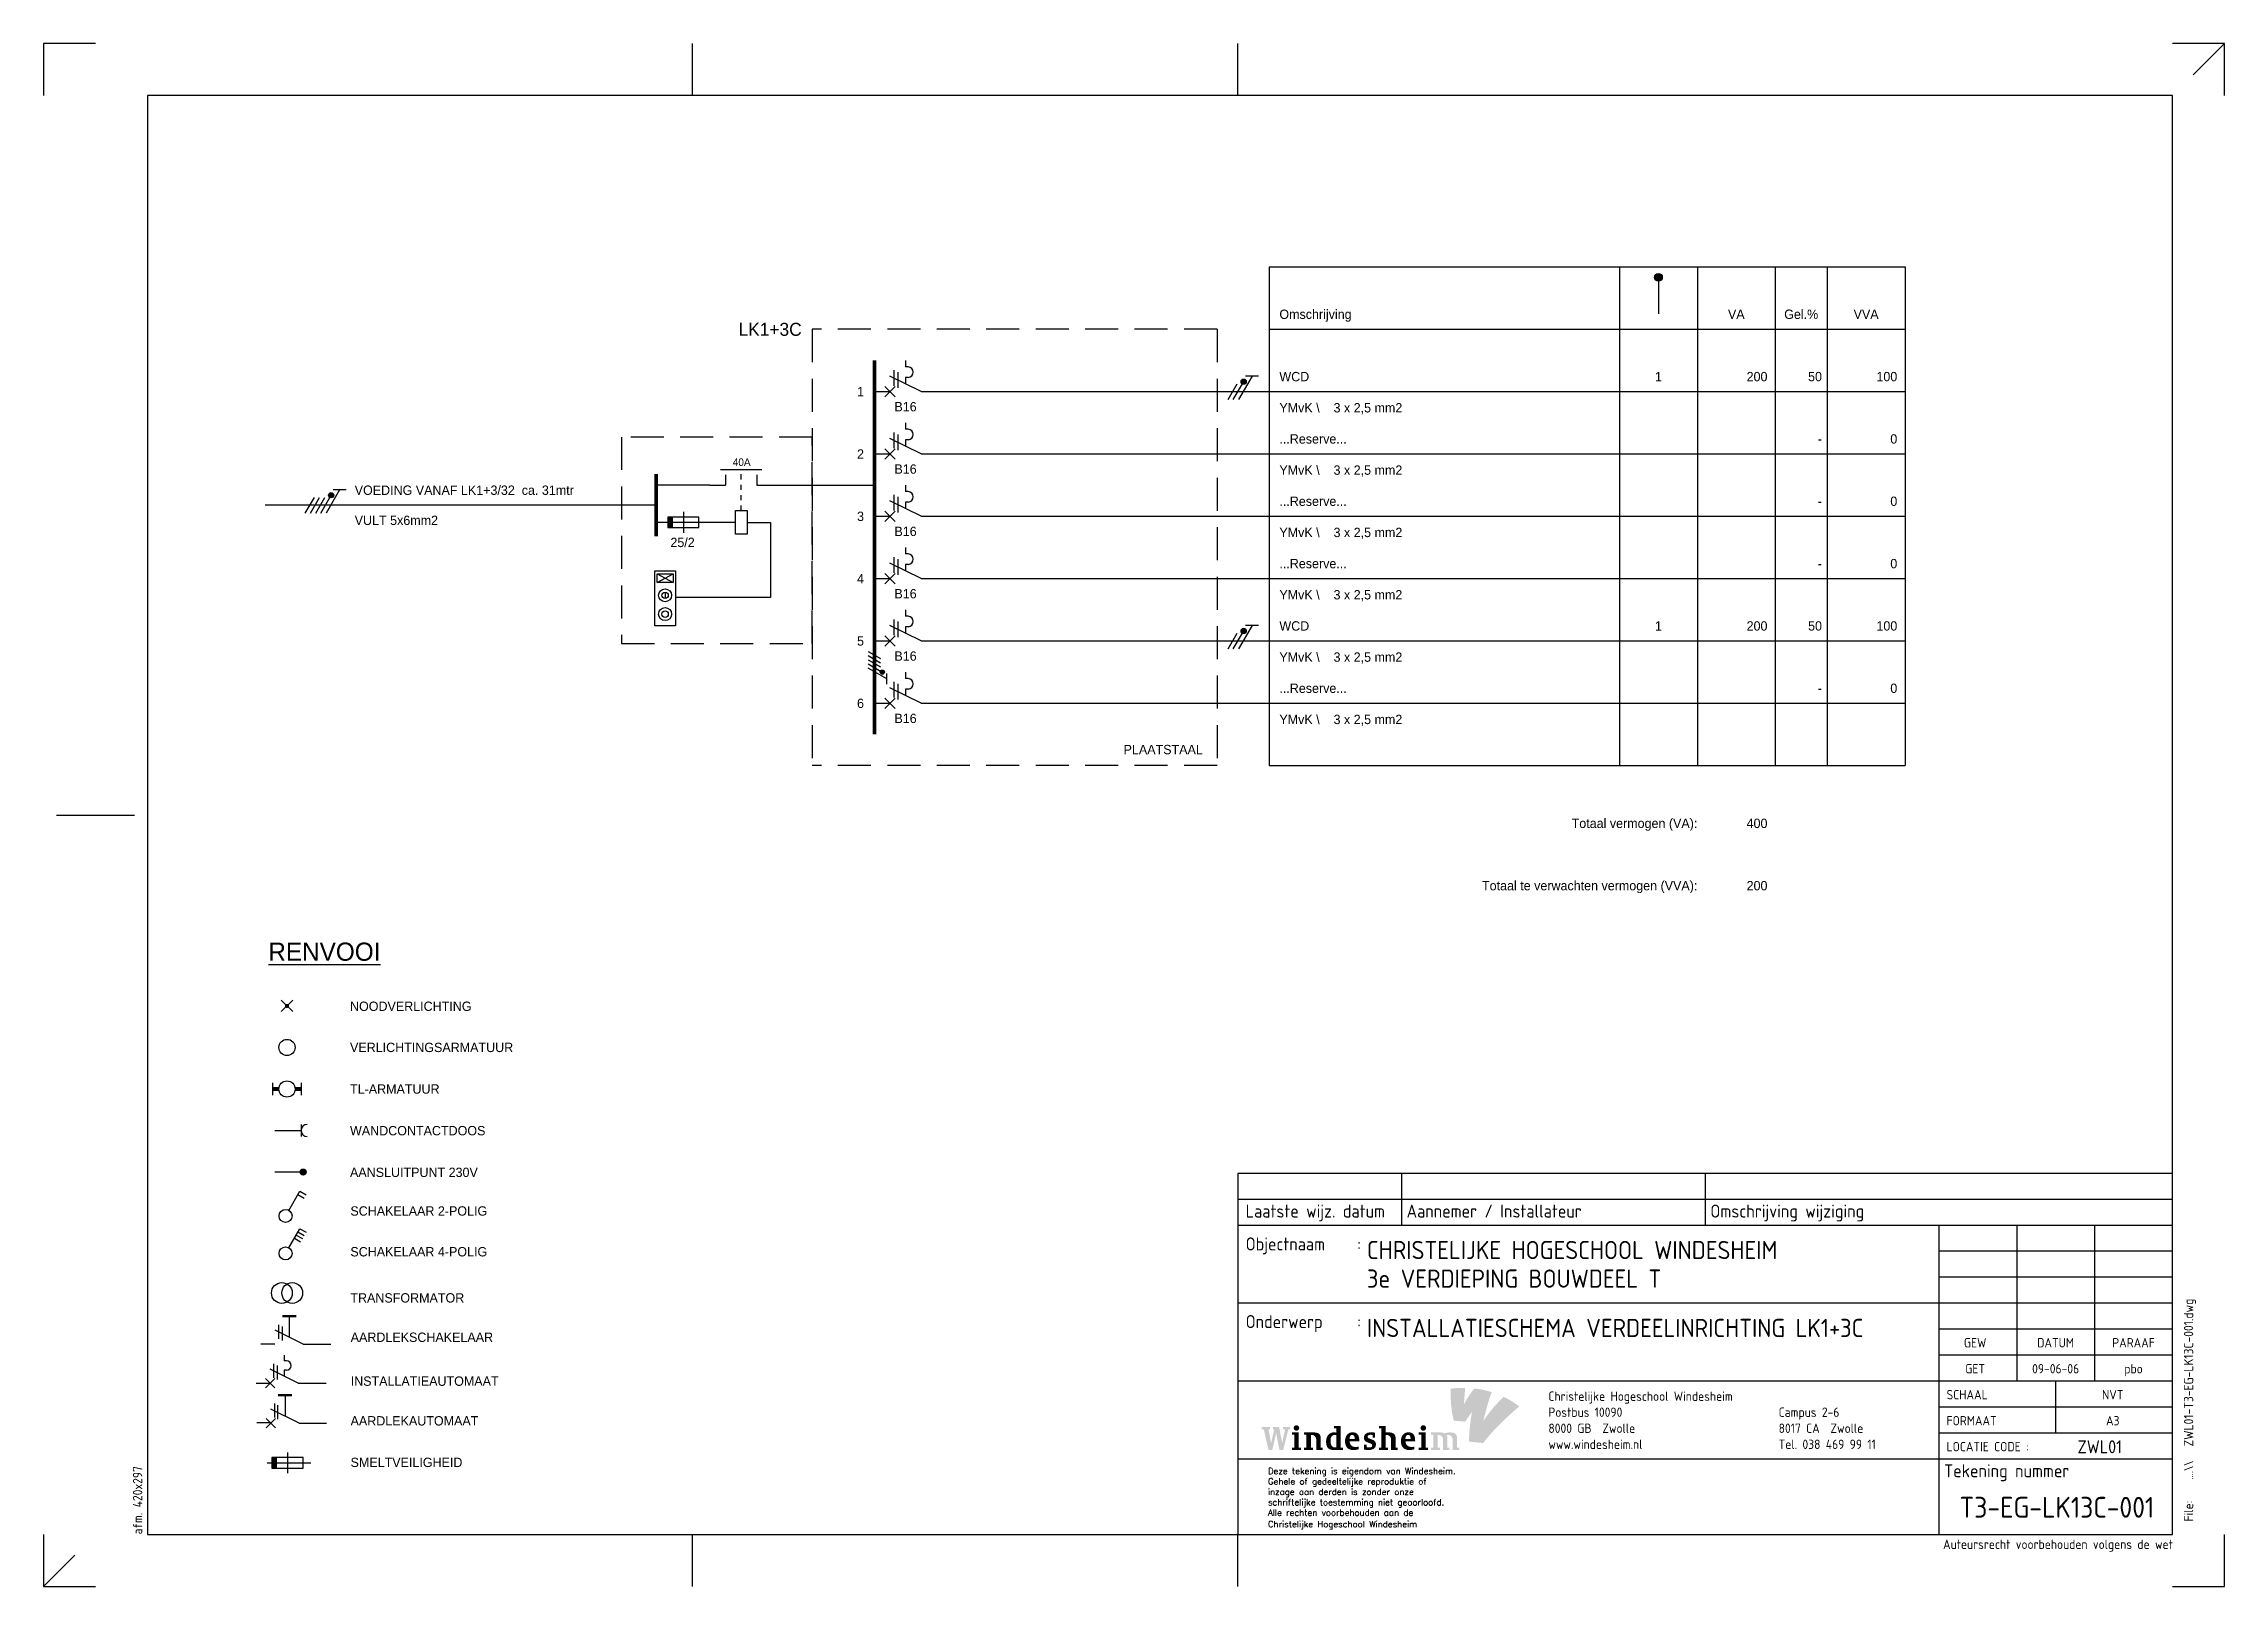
# Model space of a CAD drawing. Header units: millimetres. Extents: x 0 to 420, y 0 to 297.
import ezdxf
from ezdxf.enums import TextEntityAlignment as Align

# ---------------------------------------------------------------- set-up
doc = ezdxf.new("R2010")
doc.units = ezdxf.units.MM
doc.linetypes.add('HIDDEN', pattern=[9.525, 6.35, -3.175])
doc.linetypes.add('STABI11', pattern=[2, 1, -1])
doc.layers.get('0').update_dxf_attribs({"linetype": 'CONTINUOUS'})
for name, color, linetype in [('00att018', 1, 'CONTINUOUS'), ('00att025', 2, 'CONTINUOUS'), ('00att035', 3, 'CONTINUOUS'), ('00att050', 4, 'CONTINUOUS'), ('00kad018', 1, 'CONTINUOUS'), ('00kad025', 2, 'CONTINUOUS'), ('00kad070', 5, 'CONTINUOUS'), ('BL$2----', 7, 'CONTINUOUS'), ('BL$4----', 7, 'CONTINUOUS'), ('EL$1----', 3, 'CONTINUOUS'), ('EL$1----_LK1+3C', 3, 'CONTINUOUS'), ('LAAG_1', 160, 'CONTINUOUS')]:
    doc.layers.add(name, color=color, linetype=linetype)
doc.styles.add('BURO-018', font='BUROFONT', dxfattribs={"height": 1.8})
doc.styles.add('BURO-035', font='BUROFONT.shx', dxfattribs={"height": 3.5})
doc.styles.add('EDU', font='ROMANS.SHX', dxfattribs={"height": 2.5})
doc.styles.add('ISO', font='isocp.shx')

# ---------------------------------------------------------------- blocks, each defined once
blk = doc.blocks.new('a3-windesheim-hor')
at = {"layer": '00kad018', "color": 1}
for p, q in [((0, 297), (0, 287)), ((10, 297), (0, 297)), ((125, 287), (125, 297)), ((230, 287), (230, 297)), ((420, 297), (410, 297)), ((420, 297), (414, 291)), ((420, 287), (420, 297)), ((2.5, 148.5), (17.5, 148.5)), ((0, 10), (0, 0)), ((125, 0), (125, 10)), ((230, 0), (230, 10)), ((420, 0), (420, 10)), ((0, 0), (6, 6)), ((0, 0), (10, 0)), ((410, 0), (420, 0))]:
    blk.add_line(p, q, dxfattribs=at)
at = {"layer": '00kad070', "color": 5}
for p, q in [((20, 287), (20, 10)), ((410, 287), (20, 287)), ((410, 10), (410, 287)), ((20, 10), (410, 10))]:
    blk.add_line(p, q, dxfattribs=at)
at = {"layer": '00att018', "color": 1, "style": 'ISO'}
blk.add_text('afm. 420x297', height=1.8, rotation=90, dxfattribs=at).set_placement((19, 10))
blk.add_text('Auteursrecht voorbehouden volgens de wet', height=1.8, dxfattribs=at).set_placement((410.08, 7.2), align=Align.RIGHT)
blk = doc.blocks.new('AI9-BLK4')
at = {"layer": 'LAAG_1'}
h = blk.add_hatch(color=40, dxfattribs=at)
edge = h.paths.add_edge_path()
edge.add_spline(control_points=[(7.13, 7.18), (4.76, 4.71), (2.6, 2.64), (-0.67, -2.09), (0, 0.48), (1.33, 5.88), (2.58, 8.98), (0.66, 9.66), (-2.22, 10.26), (-4.13, 10.42), (-5.47, 8.84), (-7.52, 5.49), (-8.07, 4.43), (-8, 6.89), (-7.74, 9.27), (-7.64, 10.61), (-9.57, 10.7), (-11, 10.61), (-13.21, 10.31), (-13.29, 6), (-13.05, 2.03), (-12.01, -2), (-10.76, -2.09), (-7.6, -2.36), (-7.6, -2.36), (-7.12, -1.66), (-6.13, -0.03), (-4.98, 1.41), (-5.44, -0.9), (-5.87, -4.06), (-6.06, -7.16), (-6.12, -8.14), (-6.15, -9.12), (-6.16, -10.06), (-4.67, -10.18), (-0.96, -10.58), (-0.72, -10.61), (-0.72, -10.61), (-0.71, -10.6), (-0.71, -10.6), (-0.7, -10.59), (-0.7, -10.58), (-0.69, -10.58), (0.69, -8.77), (2.26, -6.96), (3.63, -5.5), (4.7, -4.37), (5.74, -3.33), (6.72, -2.37), (9.27, 0.11), (11.5, 2.08), (13.21, 3.49), (11.03, 5.13), (9.48, 6.13), (7.13, 7.18)], knot_values=[0, 0, 0, 0, 1, 1, 1, 2, 2, 2, 3, 3, 3, 4, 4, 4, 5, 5, 5, 6, 6, 6, 7, 7, 7, 8, 8, 8, 9, 9, 9, 10, 10, 10, 11, 11, 11, 12, 12, 12, 13, 13, 13, 14, 14, 14, 15, 15, 15, 16, 16, 16, 17, 17, 17, 18, 18, 18, 18], degree=3, periodic=0)
h = blk.add_hatch(color=154, dxfattribs=at)
edge = h.paths.add_edge_path()
edge.add_spline(control_points=[(-0.71, -10.6), (-0.71, -10.6), (-0.71, -10.6), (-0.71, -10.6), (-0.74, -10.63), (-0.72, -10.62), (-0.71, -10.6)], knot_values=[0, 0, 0, 0, 1, 1, 1, 2, 2, 2, 2], degree=3, periodic=0)
h = blk.add_hatch(color=154, dxfattribs=at)
edge = h.paths.add_edge_path()
edge.add_spline(control_points=[(-0.71, -10.6), (-0.71, -10.6), (-0.7, -10.6), (-0.7, -10.6), (-0.67, -10.57), (-0.69, -10.59), (-0.71, -10.6)], knot_values=[0, 0, 0, 0, 1, 1, 1, 2, 2, 2, 2], degree=3, periodic=0)
blk = doc.blocks.new('AI9-BLK3')
at = {"layer": 'LAAG_1'}
h = blk.add_hatch(color=154, dxfattribs=at)
edge = h.paths.add_edge_path()
edge.add_spline(control_points=[(-27.78, 3.24), (-27.78, 3.24), (-29.75, -4.72), (-29.75, -4.72), (-29.75, -4.72), (-31.22, -4.72), (-31.22, -4.72), (-31.22, -4.72), (-32.46, 1.79), (-32.46, 1.79), (-32.46, 1.79), (-33.95, -4.72), (-33.95, -4.72), (-33.95, -4.72), (-35.41, -4.72), (-35.41, -4.72), (-35.41, -4.72), (-37.24, 3.24), (-37.24, 3.24), (-37.24, 3.24), (-38.03, 3.24), (-38.03, 3.24), (-38.03, 3.24), (-38.03, 4.16), (-38.03, 4.16), (-38.03, 4.16), (-34.81, 4.16), (-34.81, 4.16), (-34.81, 4.16), (-34.81, 3.24), (-34.81, 3.24), (-34.81, 3.24), (-35.38, 3.24), (-35.38, 3.24), (-35.38, 3.24), (-34.43, -2.11), (-34.43, -2.11), (-34.43, -2.11), (-33.18, 3.26), (-33.18, 3.26), (-33.18, 3.26), (-33.73, 3.26), (-33.73, 3.26), (-33.73, 3.26), (-33.73, 4.16), (-33.73, 4.16), (-33.73, 4.16), (-31.32, 4.16), (-31.32, 4.16), (-31.32, 4.16), (-30.15, -2.11), (-30.15, -2.11), (-30.15, -2.11), (-29.03, 3.24), (-29.03, 3.24), (-29.03, 3.24), (-29.84, 3.24), (-29.84, 3.24), (-29.84, 3.24), (-29.84, 4.16), (-29.84, 4.16), (-29.84, 4.16), (-27.18, 4.16), (-27.18, 4.16), (-27.18, 4.16), (-27.18, 3.24), (-27.18, 3.24), (-27.18, 3.24), (-27.78, 3.24), (-27.78, 3.24)], knot_values=[0, 0, 0, 0, 1, 1, 1, 2, 2, 2, 3, 3, 3, 4, 4, 4, 5, 5, 5, 6, 6, 6, 7, 7, 7, 8, 8, 8, 9, 9, 9, 10, 10, 10, 11, 11, 11, 12, 12, 12, 13, 13, 13, 14, 14, 14, 15, 15, 15, 16, 16, 16, 17, 17, 17, 18, 18, 18, 19, 19, 19, 20, 20, 20, 21, 21, 21, 22, 22, 22, 23, 23, 23, 23], degree=3, periodic=0)
h = blk.add_hatch(color=154, dxfattribs=at)
edge = h.paths.add_edge_path()
edge.add_spline(control_points=[(-26.42, -4.7), (-26.42, -4.7), (-26.42, -3.87), (-26.42, -3.87), (-26.42, -3.87), (-25.47, -3.87), (-25.47, -3.87), (-25.47, -3.87), (-25.47, 1.17), (-25.47, 1.17), (-25.47, 1.17), (-26.42, 1.17), (-26.42, 1.17), (-26.42, 1.17), (-26.42, 1.99), (-26.42, 1.99), (-26.42, 1.99), (-23.75, 1.99), (-23.75, 1.99), (-23.75, 1.99), (-23.75, -3.87), (-23.75, -3.87), (-23.75, -3.87), (-22.88, -3.87), (-22.88, -3.87), (-22.88, -3.87), (-22.88, -4.7), (-22.88, -4.7), (-22.88, -4.7), (-26.42, -4.7), (-26.42, -4.7)], knot_values=[0, 0, 0, 0, 1, 1, 1, 2, 2, 2, 3, 3, 3, 4, 4, 4, 5, 5, 5, 6, 6, 6, 7, 7, 7, 8, 8, 8, 9, 9, 9, 10, 10, 10, 10], degree=3, periodic=0)
edge = h.paths.add_edge_path()
edge.add_spline(control_points=[(-24.66, 2.67), (-25.25, 2.67), (-25.71, 3.15), (-25.71, 3.74), (-25.71, 4.33), (-25.25, 4.79), (-24.66, 4.79), (-24.07, 4.79), (-23.58, 4.33), (-23.58, 3.74), (-23.58, 3.15), (-24.07, 2.67), (-24.66, 2.67)], knot_values=[0, 0, 0, 0, 1, 1, 1, 2, 2, 2, 3, 3, 3, 4, 4, 4, 4], degree=3, periodic=0)
h = blk.add_hatch(color=154, dxfattribs=at)
edge = h.paths.add_edge_path()
edge.add_spline(control_points=[(-17.02, -4.7), (-17.02, -4.7), (-17.02, -0.94), (-17.02, -0.94), (-17.02, -0.3), (-17.19, 0.21), (-17.5, 0.52), (-17.87, 0.9), (-18.34, 1.07), (-18.89, 1.07), (-18.95, 1.07), (-19.03, 1.07), (-19.09, 1.06), (-19.09, 1.06), (-19.09, -3.87), (-19.09, -3.87), (-19.09, -3.87), (-18.24, -3.87), (-18.24, -3.87), (-18.24, -3.87), (-18.24, -4.7), (-18.24, -4.7), (-18.24, -4.7), (-21.72, -4.7), (-21.72, -4.7), (-21.72, -4.7), (-21.72, -3.87), (-21.72, -3.87), (-21.72, -3.87), (-20.8, -3.87), (-20.8, -3.87), (-20.8, -3.87), (-20.8, 1.17), (-20.8, 1.17), (-20.8, 1.17), (-21.72, 1.17), (-21.72, 1.17), (-21.72, 1.17), (-21.72, 1.99), (-21.72, 1.99), (-21.72, 1.99), (-19.44, 1.99), (-19.44, 1.99), (-19.15, 1.99), (-18.89, 2.03), (-18.56, 2.03), (-16.96, 2.03), (-16.32, 1.86), (-15.88, 1.41), (-15.46, 1), (-15.3, 0.57), (-15.3, -0.15), (-15.3, -0.15), (-15.3, -3.87), (-15.3, -3.87), (-15.3, -3.87), (-14.5, -3.87), (-14.5, -3.87), (-14.5, -3.87), (-14.5, -4.7), (-14.5, -4.7), (-14.5, -4.7), (-17.02, -4.7), (-17.02, -4.7)], knot_values=[0, 0, 0, 0, 1, 1, 1, 2, 2, 2, 3, 3, 3, 4, 4, 4, 5, 5, 5, 6, 6, 6, 7, 7, 7, 8, 8, 8, 9, 9, 9, 10, 10, 10, 11, 11, 11, 12, 12, 12, 13, 13, 13, 14, 14, 14, 15, 15, 15, 16, 16, 16, 17, 17, 17, 18, 18, 18, 19, 19, 19, 20, 20, 20, 21, 21, 21, 21], degree=3, periodic=0)
h = blk.add_hatch(color=154, dxfattribs=at)
edge = h.paths.add_edge_path(flags=16)
edge.add_spline(control_points=[(-6.76, -4.7), (-6.76, -4.7), (-6.76, -3.87), (-6.76, -3.87), (-6.76, -3.87), (-7.62, -3.87), (-7.62, -3.87), (-7.62, -3.87), (-7.62, 4.46), (-7.62, 4.46), (-7.62, 4.46), (-10.2, 4.46), (-10.2, 4.46), (-10.2, 4.46), (-10.2, 3.64), (-10.2, 3.64), (-10.2, 3.64), (-9.32, 3.64), (-9.32, 3.64), (-9.32, 3.64), (-9.32, 1.95), (-9.32, 1.95), (-9.59, 2), (-9.79, 2.04), (-10.19, 2.04), (-11.95, 2.04), (-13.23, 0.68), (-13.23, -1.45), (-13.23, -3.83), (-12.29, -4.77), (-10.28, -4.77), (-9.86, -4.77), (-9.32, -4.7), (-9.12, -4.7), (-9.12, -4.7), (-6.76, -4.7), (-6.76, -4.7)], knot_values=[0, 0, 0, 0, 1, 1, 1, 2, 2, 2, 3, 3, 3, 4, 4, 4, 5, 5, 5, 6, 6, 6, 7, 7, 7, 8, 8, 8, 9, 9, 9, 10, 10, 10, 11, 11, 11, 12, 12, 12, 12], degree=3, periodic=0)
edge = h.paths.add_edge_path()
edge.add_spline(control_points=[(-9.28, -3.73), (-9.49, -3.76), (-9.62, -3.78), (-9.79, -3.78), (-10.77, -3.78), (-11.52, -3.12), (-11.52, -1.21), (-11.52, 0.4), (-10.88, 1.06), (-10, 1.06), (-9.71, 1.06), (-9.48, 1.02), (-9.28, 0.97), (-9.28, 0.97), (-9.28, -3.73), (-9.28, -3.73)], knot_values=[0, 0, 0, 0, 1, 1, 1, 2, 2, 2, 3, 3, 3, 4, 4, 4, 5, 5, 5, 5], degree=3, periodic=0)
h = blk.add_hatch(color=154, dxfattribs=at)
edge = h.paths.add_edge_path(flags=16)
edge.add_spline(control_points=[(-0.43, -1.4), (-0.43, 1.03), (-1.16, 2.05), (-3.05, 2.05), (-4.8, 2.05), (-5.93, 0.7), (-5.93, -1.35), (-5.93, -3.59), (-4.75, -4.76), (-2.66, -4.76), (-1.92, -4.76), (-1.25, -4.65), (-0.71, -4.43), (-0.71, -4.43), (-0.71, -3.47), (-0.71, -3.47), (-1.15, -3.57), (-1.59, -3.59), (-2.01, -3.59), (-3.43, -3.59), (-4.18, -2.54), (-4.18, -1.4), (-4.18, -1.4), (-0.43, -1.4), (-0.43, -1.4)], knot_values=[0, 0, 0, 0, 1, 1, 1, 2, 2, 2, 3, 3, 3, 4, 4, 4, 5, 5, 5, 6, 6, 6, 7, 7, 7, 8, 8, 8, 8], degree=3, periodic=0)
edge = h.paths.add_edge_path()
edge.add_spline(control_points=[(-2.19, -0.48), (-2.19, -0.48), (-4.21, -0.48), (-4.21, -0.48), (-4.21, 0.48), (-3.76, 1.08), (-3.17, 1.08), (-2.58, 1.08), (-2.19, 0.63), (-2.19, -0.48)], knot_values=[0, 0, 0, 0, 1, 1, 1, 2, 2, 2, 3, 3, 3, 3], degree=3, periodic=0)
h = blk.add_hatch(color=154, dxfattribs=at)
edge = h.paths.add_edge_path()
edge.add_spline(control_points=[(3.18, -4.79), (2.42, -4.79), (1.53, -4.63), (1.31, -4.55), (1.31, -4.55), (1.31, -2.67), (1.31, -2.67), (1.31, -2.67), (2.34, -2.67), (2.34, -2.67), (2.34, -2.67), (2.34, -3.62), (2.34, -3.62), (2.58, -3.7), (2.94, -3.79), (3.32, -3.79), (4.14, -3.79), (4.53, -3.52), (4.53, -3.03), (4.53, -2.53), (4.09, -2.3), (3.53, -2.1), (3.53, -2.1), (2.71, -1.81), (2.71, -1.81), (1.84, -1.5), (1.32, -0.99), (1.32, 0.08), (1.32, 1.19), (2.31, 2.08), (3.93, 2.08), (4.57, 2.08), (5.29, 2), (5.66, 1.88), (5.66, 1.88), (5.66, 0.04), (5.66, 0.04), (5.66, 0.04), (4.69, 0.04), (4.69, 0.04), (4.69, 0.04), (4.69, 1), (4.69, 1), (4.43, 1.07), (4.17, 1.11), (3.89, 1.11), (3.16, 1.11), (2.8, 0.83), (2.8, 0.37), (2.8, -0.04), (3.05, -0.24), (3.64, -0.43), (3.64, -0.43), (4.44, -0.7), (4.44, -0.7), (5.37, -1.01), (6, -1.57), (6, -2.6), (6, -4), (4.84, -4.79), (3.18, -4.79)], knot_values=[0, 0, 0, 0, 1, 1, 1, 2, 2, 2, 3, 3, 3, 4, 4, 4, 5, 5, 5, 6, 6, 6, 7, 7, 7, 8, 8, 8, 9, 9, 9, 10, 10, 10, 11, 11, 11, 12, 12, 12, 13, 13, 13, 14, 14, 14, 15, 15, 15, 16, 16, 16, 17, 17, 17, 18, 18, 18, 19, 19, 19, 20, 20, 20, 20], degree=3, periodic=0)
h = blk.add_hatch(color=154, dxfattribs=at)
edge = h.paths.add_edge_path()
edge.add_spline(control_points=[(11.81, -4.7), (11.81, -4.7), (11.81, -1.02), (11.81, -1.02), (11.81, -0.32), (11.67, 0.19), (11.34, 0.52), (10.95, 0.91), (10.48, 1.07), (9.97, 1.07), (9.88, 1.07), (9.79, 1.06), (9.75, 1.06), (9.75, 1.06), (9.75, -3.87), (9.75, -3.87), (9.75, -3.87), (10.59, -3.87), (10.59, -3.87), (10.59, -3.87), (10.59, -4.7), (10.59, -4.7), (10.59, -4.7), (7.11, -4.7), (7.11, -4.7), (7.11, -4.7), (7.11, -3.87), (7.11, -3.87), (7.11, -3.87), (8.03, -3.87), (8.03, -3.87), (8.03, -3.87), (8.03, 3.64), (8.03, 3.64), (8.03, 3.64), (7.16, 3.64), (7.16, 3.64), (7.16, 3.64), (7.16, 4.46), (7.16, 4.46), (7.16, 4.46), (9.75, 4.46), (9.75, 4.46), (9.75, 4.46), (9.75, 1.99), (9.75, 1.99), (9.93, 2), (10.23, 2.03), (10.54, 2.03), (11.88, 2.03), (12.52, 1.84), (12.96, 1.4), (13.39, 0.97), (13.53, 0.51), (13.53, -0.15), (13.53, -0.15), (13.53, -3.87), (13.53, -3.87), (13.53, -3.87), (14.34, -3.87), (14.34, -3.87), (14.34, -3.87), (14.34, -4.7), (14.34, -4.7), (14.34, -4.7), (11.81, -4.7), (11.81, -4.7)], knot_values=[0, 0, 0, 0, 1, 1, 1, 2, 2, 2, 3, 3, 3, 4, 4, 4, 5, 5, 5, 6, 6, 6, 7, 7, 7, 8, 8, 8, 9, 9, 9, 10, 10, 10, 11, 11, 11, 12, 12, 12, 13, 13, 13, 14, 14, 14, 15, 15, 15, 16, 16, 16, 17, 17, 17, 18, 18, 18, 19, 19, 19, 20, 20, 20, 21, 21, 21, 22, 22, 22, 22], degree=3, periodic=0)
h = blk.add_hatch(color=154, dxfattribs=at)
edge = h.paths.add_edge_path(flags=16)
edge.add_spline(control_points=[(21.09, -1.4), (21.09, 1.03), (20.36, 2.05), (18.47, 2.05), (16.72, 2.05), (15.6, 0.7), (15.6, -1.35), (15.6, -3.59), (16.77, -4.76), (18.87, -4.76), (19.6, -4.76), (20.27, -4.65), (20.81, -4.43), (20.81, -4.43), (20.81, -3.47), (20.81, -3.47), (20.37, -3.57), (19.93, -3.59), (19.52, -3.59), (18.09, -3.59), (17.35, -2.54), (17.35, -1.4), (17.35, -1.4), (21.09, -1.4), (21.09, -1.4)], knot_values=[0, 0, 0, 0, 1, 1, 1, 2, 2, 2, 3, 3, 3, 4, 4, 4, 5, 5, 5, 6, 6, 6, 7, 7, 7, 8, 8, 8, 8], degree=3, periodic=0)
edge = h.paths.add_edge_path()
edge.add_spline(control_points=[(19.33, -0.48), (19.33, -0.48), (17.31, -0.48), (17.31, -0.48), (17.31, 0.48), (17.76, 1.08), (18.35, 1.08), (18.94, 1.08), (19.33, 0.63), (19.33, -0.48)], knot_values=[0, 0, 0, 0, 1, 1, 1, 2, 2, 2, 3, 3, 3, 3], degree=3, periodic=0)
h = blk.add_hatch(color=154, dxfattribs=at)
edge = h.paths.add_edge_path()
edge.add_spline(control_points=[(22.47, -4.7), (22.47, -4.7), (22.47, -3.87), (22.47, -3.87), (22.47, -3.87), (23.42, -3.87), (23.42, -3.87), (23.42, -3.87), (23.42, 1.17), (23.42, 1.17), (23.42, 1.17), (22.47, 1.17), (22.47, 1.17), (22.47, 1.17), (22.47, 1.99), (22.47, 1.99), (22.47, 1.99), (25.13, 1.99), (25.13, 1.99), (25.13, 1.99), (25.13, -3.87), (25.13, -3.87), (25.13, -3.87), (26, -3.87), (26, -3.87), (26, -3.87), (26, -4.7), (26, -4.7), (26, -4.7), (22.47, -4.7), (22.47, -4.7)], knot_values=[0, 0, 0, 0, 1, 1, 1, 2, 2, 2, 3, 3, 3, 4, 4, 4, 5, 5, 5, 6, 6, 6, 7, 7, 7, 8, 8, 8, 9, 9, 9, 10, 10, 10, 10], degree=3, periodic=0)
edge = h.paths.add_edge_path()
edge.add_spline(control_points=[(24.23, 2.67), (23.64, 2.67), (23.18, 3.15), (23.18, 3.74), (23.18, 4.33), (23.64, 4.79), (24.23, 4.79), (24.82, 4.79), (25.31, 4.33), (25.31, 3.74), (25.31, 3.15), (24.82, 2.67), (24.23, 2.67)], knot_values=[0, 0, 0, 0, 1, 1, 1, 2, 2, 2, 3, 3, 3, 4, 4, 4, 4], degree=3, periodic=0)
h = blk.add_hatch(color=154, dxfattribs=at)
edge = h.paths.add_edge_path()
edge.add_spline(control_points=[(35.52, -4.7), (35.52, -4.7), (35.52, -0.89), (35.52, -0.89), (35.52, -0.3), (35.34, 0.21), (35.04, 0.52), (34.66, 0.9), (34.24, 1.07), (33.55, 1.07), (33.41, 1.07), (33.28, 1.05), (33.17, 1.03), (33.4, 0.83), (33.52, 0.35), (33.52, -0.07), (33.52, -0.07), (33.52, -3.87), (33.52, -3.87), (33.52, -3.87), (34.3, -3.87), (34.3, -3.87), (34.3, -3.87), (34.3, -4.7), (34.3, -4.7), (34.3, -4.7), (31.82, -4.7), (31.82, -4.7), (31.82, -4.7), (31.82, -0.89), (31.82, -0.89), (31.82, -0.18), (31.64, 0.24), (31.34, 0.53), (30.95, 0.92), (30.5, 1.07), (30.01, 1.07), (29.96, 1.07), (29.9, 1.06), (29.8, 1.06), (29.8, 1.06), (29.8, -3.87), (29.8, -3.87), (29.8, -3.87), (30.64, -3.87), (30.64, -3.87), (30.64, -3.87), (30.64, -4.7), (30.64, -4.7), (30.64, -4.7), (27.17, -4.7), (27.17, -4.7), (27.17, -4.7), (27.17, -3.87), (27.17, -3.87), (27.17, -3.87), (28.09, -3.87), (28.09, -3.87), (28.09, -3.87), (28.09, 1.17), (28.09, 1.17), (28.09, 1.17), (27.17, 1.17), (27.17, 1.17), (27.17, 1.17), (27.17, 1.99), (27.17, 1.99), (27.17, 1.99), (29.58, 1.99), (29.58, 1.99), (29.86, 1.99), (30.2, 2.03), (30.42, 2.03), (31.35, 2.03), (31.94, 1.93), (32.49, 1.67), (32.96, 1.86), (33.67, 2.01), (34.45, 2.01), (35.63, 2.01), (36.25, 1.82), (36.67, 1.4), (37.08, 0.99), (37.23, 0.53), (37.23, -0.08), (37.23, -0.08), (37.23, -3.87), (37.23, -3.87), (37.23, -3.87), (38.03, -3.87), (38.03, -3.87), (38.03, -3.87), (38.03, -4.7), (38.03, -4.7), (38.03, -4.7), (35.52, -4.7), (35.52, -4.7)], knot_values=[0, 0, 0, 0, 1, 1, 1, 2, 2, 2, 3, 3, 3, 4, 4, 4, 5, 5, 5, 6, 6, 6, 7, 7, 7, 8, 8, 8, 9, 9, 9, 10, 10, 10, 11, 11, 11, 12, 12, 12, 13, 13, 13, 14, 14, 14, 15, 15, 15, 16, 16, 16, 17, 17, 17, 18, 18, 18, 19, 19, 19, 20, 20, 20, 21, 21, 21, 22, 22, 22, 23, 23, 23, 24, 24, 24, 25, 25, 25, 26, 26, 26, 27, 27, 27, 28, 28, 28, 29, 29, 29, 30, 30, 30, 31, 31, 31, 32, 32, 32, 32], degree=3, periodic=0)
blk = doc.blocks.new('CHW_ONDERHOEK')
at = {"layer": '00kad025', "color": 2}
for p, q in [((-190, 79.5), (-190, 69.5)), ((-10, 79.5), (-190, 79.5)), ((-158.5, 79.5), (-158.5, 69.5)), ((-100, 79.5), (-100, 69.5)), ((-10, 74.5), (-190, 74.5)), ((-40, 69.5), (-40, 39.5)), ((-25, 69.5), (-25, 39.5)), ((-10, 64.5), (-55, 64.5)), ((-10, 59.5), (-55, 59.5)), ((-10, 54.5), (-55, 54.5)), ((-10, 49.5), (-55, 49.5)), ((-32.5, 39.5), (-32.5, 34.5)), ((-32.5, 34.5), (-32.5, 29.5))]:
    blk.add_line(p, q, dxfattribs=at)
at = {"layer": '00kad070', "color": 5}
for p, q in [((-10, 69.5), (-190, 69.5)), ((-190, 69.5), (-190, 10)), ((-55, 69.5), (-55, 10)), ((-55, 54.5), (-190, 54.5)), ((-10, 44.5), (-55, 44.5)), ((-10, 39.5), (-190, 39.5)), ((-10, 34.5), (-55, 34.5)), ((-10, 29.5), (-55, 29.5)), ((-55, 24.5), (-190, 24.5)), ((-10, 24.5), (-55, 24.5))]:
    blk.add_line(p, q, dxfattribs=at)
at = {"color": 7, "xscale": 0.5, "yscale": 0.5, "zscale": 0.5}
for name, p in [('AI9-BLK4', (-142.4, 32.89)), ('AI9-BLK3', (-166.39, 28.63))]:
    blk.add_blockref(name, p, dxfattribs=at)
at = {"color": 1, "style": 'ISO'}
for s, p in [('Christelijke Hogeschool Windesheim', (-130.19, 35.71)), ('Postbus 10090', (-130.19, 32.63)), ('Campus 2-6', (-85.85, 32.63)), ('8000 GB  Zwolle', (-130.19, 29.54)), ('8017 CA  Zwolle', (-85.85, 29.54)), ('www.windesheim.nl', (-130.19, 26.45)), ('Tel. 038 469 99 11', (-85.85, 26.45))]:
    blk.add_text(s, height=1.8, dxfattribs=at).set_placement(p)
at = {"layer": '00att018', "color": 1, "style": 'ISO'}
for s, p in [('GEW', (-48, 46)), ('DATUM', (-32.5, 46)), ('PARAAF', (-17.5, 46)), ('GET', (-48, 41))]:
    blk.add_text(s, height=1.8, dxfattribs=at).set_placement(p, align=Align.CENTER)
for s, p in [('SCHAAL', (-53.5, 36)), ('FORMAAT', (-53.5, 31))]:
    blk.add_text(s, height=1.8, dxfattribs=at).set_placement(p)
at = {"layer": '00att018', "color": 1, "linetype": 'Continuous', "style": 'EDU'}
for s, p in [('Deze tekening is eigendom van Windesheim.', (-184.2, 21.6)), ('Gehele of gedeeltelijke reproduktie of', (-184.2, 19.6)), ('inzage aan derden is zonder onze', (-184.2, 17.6)), ('schriftelijke toestemming niet geoorloofd.', (-184.2, 15.6)), ('Alle rechten voorbehouden aan de', (-184.2, 13.6)), ('Christelijke Hogeschool Windesheim', (-184.2, 11.38))]:
    blk.add_text(s, height=1.2, dxfattribs=at).set_placement(p)
at = {"layer": '00att018', "color": 1, "style": 'ISO', "width": 0.9}
blk.add_text('....\\\\', height=1.8, rotation=90, dxfattribs=at).set_placement((-6, 20.5))
at = {"layer": '00att018', "color": 1, "style": 'ISO'}
blk.add_text('File:', height=1.8, rotation=90, dxfattribs=at).set_placement((-6, 12.5))
for tag, p in [('WZ_CODED', (-48, 66.07)), ('WZ_DATUMD', (-32.5, 66.07)), ('WZ_WZGOEDD', (-17.5, 66.07)), ('WZ_CODEC', (-48, 61.07)), ('WZ_DATUMC', (-32.5, 61.07)), ('WZ_WZGOEDC', (-17.5, 61.07)), ('WZ_CODEB', (-48, 56.07)), ('WZ_DATUMB', (-32.5, 56.07)), ('WZ_WZGOEDB', (-17.5, 56.07)), ('WZ_CODEA', (-48, 51.07)), ('WZ_DATUMA', (-32.5, 51.07)), ('WZ_WZGOEDA', (-17.5, 51.07)), ('TKDATCREAT', (-32.5, 41)), ('TKINIT', (-17.5, 41)), ('TKSCHAAL', (-21.5, 36)), ('TKFORMAAT', (-21.5, 31))]:
    blk.add_attdef(tag, text='', height=1.8, dxfattribs=at).set_placement(p, align=Align.CENTER)
blk.add_attdef('DWGNAME', (-6, 26.93), '', height=1.8, rotation=90, dxfattribs=at)
at = {"layer": '00att025', "color": 2, "style": 'ISO'}
for s, p in [('Objectnaam', (-188.5, 64.67)), ('Onderwerp', (-188.5, 49.72)), ('Tekening nummer', (-54, 21))]:
    blk.add_text(s, height=2.5, dxfattribs=at).set_placement(p)
at = {"layer": '00att025', "style": 'ISO'}
for p in [(-167.02, 64.67), (-167.02, 49.78)]:
    blk.add_text(':', height=2.5, dxfattribs=at).set_placement(p)
at = {"layer": '00att025', "color": 1, "style": 'ISO'}
blk.add_text('LOCATIE CODE :', height=1.8, dxfattribs=at).set_placement((-53.5, 26))
at = {"layer": '00att025', "color": 2, "style": 'ISO'}
for tag, p in [('WZ_DATUM', (-184, 75.9)), ('WZ_AANNEMER_INSTALATEUR', (-157.5, 75.9)), ('WZ_OMSCHR', (-99, 75.9))]:
    blk.add_attdef(tag, p, '', height=2.5, dxfattribs=at)
at = {"layer": '00att025', "color": 3, "style": 'ISO'}
blk.add_attdef('TKVRIJ2', text='', height=2.5, dxfattribs=at).set_placement((-24, 25.62), align=Align.CENTER)
at = {"layer": '00att035', "color": 3, "style": 'ISO'}
for s, p in [('Laatste wijz. datum', (-188.5, 71)), ('Aannemer / Installateur', (-157.5, 71)), ('Omschrijving wijziging', (-99, 71))]:
    blk.add_text(s, height=2.5, dxfattribs=at).set_placement(p)
for tag, p in [('PROMSCHR', (-165.14, 63)), ('TK1OMSCHR', (-165.14, 57.5)), ('TK2OMSCHR', (-165.14, 48)), ('TKVRIJ1', (-165.14, 42.5))]:
    blk.add_attdef(tag, p, '', height=3.5, dxfattribs=at)
at = {"layer": '00att050', "color": 4, "style": 'ISO'}
blk.add_attdef('TKFASE', text='', height=5, dxfattribs=at).set_placement((-14.5, 82), align=Align.RIGHT)
blk.add_attdef('TKTEKNR', text='', height=5, dxfattribs=at).set_placement((-32.25, 13.23), align=Align.CENTER)
blk = doc.blocks.new('A$C6BEE4A7F')
at = {"color": 0, "linetype": 'Continuous'}
for p, q in [((10.16, 3.75), (10.16, 5.25)), ((7.91, 3.75), (12.41, 3.75)), ((7.91, 1.5), (7.91, 3.75)), ((7.91, 3), (7.91, 3)), ((12.41, 1.5), (7.91, 1.5)), ((10.16, 1.5), (10.16, 0)), ((12.41, 3.75), (12.41, 1.5))]:
    blk.add_line(p, q, dxfattribs=at)
at = {"color": 0, "linetype": 'STABI11'}
blk.add_line((7.91, 2.62), (0, 2.62), dxfattribs=at)
blk = doc.blocks.new('M18')
at = {"color": 0, "linetype": 'Continuous'}
for p, q in [((-3, 23), (-3, 31)), ((-2, 30), (0, 30)), ((0, 30), (0, 33)), ((-2, 24), (0, 24)), ((0, 21), (0, 24))]:
    blk.add_line(p, q, dxfattribs=at)
at = {"color": 1, "style": 'BURO-018'}
blk.add_attdef('E_VRIJ1', (-6, 24), '', height=1.8, rotation=90, dxfattribs=at)
at = {"color": 1, "linetype": 'Continuous', "style": 'BURO-018'}
blk.add_attdef('E_IMS', text='', height=1.8, rotation=90, dxfattribs=at).set_placement((3, 24), align=Align.TOP_LEFT)
blk = doc.blocks.new('0721011F')
at = {"color": 0, "linetype": 'Continuous'}
blk.add_line((-2, -3), (2, -3), dxfattribs=at)
blk = doc.blocks.new('072102A')
at = {"color": 0, "linetype": 'Continuous'}
for p, q in [((1, 0), (-1, 0)), ((-1, 0), (-1, -6)), ((1, -6), (1, 0)), ((-1, -6), (1, -6))]:
    blk.add_line(p, q, dxfattribs=at)
blk.add_solid([(1, -5), (1, -6), (-1, -5), (-1, -6)], dxfattribs=at)
at = {"color": 0, "linetype": 'Continuous', "style": 'BURO-018', "flags": 1}
for tag, p in [('E_ID', (0, 0)), ('E_MATCODE', (0, -5))]:
    blk.add_attdef(tag, p, '', height=1.8, dxfattribs=at)
at = {"color": 0, "linetype": 'Continuous', "style": 'BURO-018'}
blk.add_attdef('E_KODE', text='', height=1.8, dxfattribs=at).set_placement((-3, -3), align=Align.MIDDLE_RIGHT)
blk = doc.blocks.new('HL3')
at = {"color": 0, "linetype": 'Continuous'}
for p, q in [((-3, 6.98), (-3, 4.48)), ((-3, 5.73), (1.5, 3.13)), ((1.5, 2.13), (-1.5, 3.87)), ((1.5, 1.13), (-1.5, 2.87)), ((1.5, 0.13), (-1.5, 1.87)), ((1.5, -0.87), (-1.5, 0.87))]:
    blk.add_line(p, q, dxfattribs=at)
at = {"color": 0, "linetype": 'Continuous', "const_width": 0.5}
blk.add_lwpolyline([(-1.68, 4.12, 1), (-2.18, 4.12, 1)], format="xyb", close=True, dxfattribs=at)
at = {"color": 0, "linetype": 'Continuous'}
blk.add_circle((-1.93, 4.12), 0.5, dxfattribs=at)
blk = doc.blocks.new('RENV_DION')
at = {"layer": 'EL$1----', "linetype": 'Continuous'}
for p, q in [((485.12, 256.64), (487.32, 254.44)), ((487.32, 256.64), (485.12, 254.44)), ((483.5, 238.37), (483.5, 240.7)), ((488.94, 240.7), (488.94, 238.37)), ((483.89, 231.54), (488.94, 231.54)), ((488.94, 232.7), (488.94, 230.37)), ((489.33, 223.54), (483.89, 223.54)), ((486.57, 208.98), (488.69, 212.65)), ((487.64, 210.83), (488.85, 210.13)), ((487.99, 211.43), (489.2, 210.73)), ((488.34, 212.04), (489.55, 211.34)), ((488.69, 212.65), (489.9, 211.95)), ((484.62, 191.43), (484.62, 194.13)), ((485.3, 193.8), (485.3, 191.1)), ((486.65, 195.82), (486.65, 191.77)), ((489.35, 190.42), (483.95, 193.12)), ((488.36, 182.91), (482.96, 185.61)), ((483.63, 186.63), (483.63, 183.93)), ((484.31, 186.29), (484.31, 183.59)), ((485.66, 188.31), (485.66, 187.19)), ((486.11, 187.19), (485.66, 187.19)), ((486.11, 185.39), (485.66, 185.39)), ((485.66, 185.39), (485.66, 184.26)), ((480.26, 182.91), (482.96, 182.91)), ((482.06, 183.81), (483.86, 182.01)), ((483.86, 183.81), (482.06, 182.01)), ((488.36, 182.91), (493.76, 182.91)), ((488.54, 175.18), (483.14, 177.88)), ((485.84, 180.58), (485.84, 176.53)), ((484.04, 176.08), (482.24, 174.28)), ((482.24, 176.08), (484.04, 174.28)), ((489.31, 168.57), (483.31, 168.57)), ((483.31, 168.57), (483.31, 166.57)), ((486.31, 169.57), (486.31, 165.57)), ((489.31, 166.57), (489.31, 168.57)), ((482.39, 167.57), (490.81, 167.57)), ((483.31, 166.57), (489.31, 166.57))]:
    blk.add_line(p, q, dxfattribs=at)
at = {"layer": 'EL$1----', "color": 3, "linetype": 'Continuous'}
for p, q in [((486.57, 216.18), (488.69, 219.85)), ((488.34, 219.25), (489.55, 218.55)), ((488.69, 219.85), (489.9, 219.15))]:
    blk.add_line(p, q, dxfattribs=at)
at = {"layer": 'EL$1----'}
for p, q in [((483.86, 190.42), (481.16, 190.42)), ((489.35, 190.42), (494.66, 190.42)), ((483.9, 176.31), (483.9, 179.01)), ((484.49, 175.97), (484.49, 178.67)), ((483.14, 175.29), (480.44, 175.29)), ((488.54, 175.18), (493.85, 175.18))]:
    blk.add_line(p, q, dxfattribs=at)
at = {"layer": 'EL$1----', "linetype": 'Continuous'}
for points, const_width in [([(486.41, 255.54, 1), (486.02, 255.54, 1)], 0.389), ([(489.33, 223.83, 1), (489.33, 223.24, 1)], 0.583)]:
    blk.add_lwpolyline(points, format="xyb", close=True, dxfattribs=dict(at, const_width=const_width))
for points, const_width in [([(484.66, 239.54), (483.5, 239.54)], 0.778), ([(487.77, 239.54), (488.94, 239.54)], 0.778), ([(485.3, 195.82), (488, 195.82)], 0.45), ([(484.49, 180.58), (487.19, 180.58)], 0.45)]:
    blk.add_lwpolyline(points, dxfattribs=dict(at, const_width=const_width))
for centre, radius in [((486.22, 247.54), 1.56), ((486.22, 239.54), 1.56), ((489.33, 223.54), 0.583), ((485.95, 207.9), 1.25), ((485.24, 200.27), 2), ((487.24, 200.27), 2)]:
    blk.add_circle(centre, radius, dxfattribs=at)
at = {"layer": 'EL$1----', "color": 3, "linetype": 'Continuous'}
blk.add_circle((485.95, 215.1), 1.25, dxfattribs=at)
at = {"layer": 'EL$1----', "linetype": 'Continuous'}
for centre, radius, start, end in [((490.11, 231.54), 1.17, 90, 270), ((486.11, 186.29), 0.9, 270, 90)]:
    blk.add_arc(centre, radius, start, end, dxfattribs=at)
blk.add_solid([(483.31, 168.57), (484.31, 168.57), (483.31, 166.57), (484.31, 166.57)], dxfattribs=at)
at = {"layer": 'EL$1----', "color": 3, "style": 'BURO-035'}
blk.add_text('%%URENVOOI', height=3.5, dxfattribs=at).set_placement((482.63, 264.23))
at = {"layer": 'EL$1----', "color": 1, "style": 'BURO-018'}
for s, p in [('NOODVERLICHTING', (498.36, 255.47)), ('VERLICHTINGSARMATUUR', (498.36, 247.55)), ('TL-ARMATUUR', (498.36, 239.54)), ('WANDCONTACTDOOS', (498.36, 231.52)), ('AANSLUITPUNT 230V', (498.36, 223.5)), ('SCHAKELAAR 2-POLIG', (498.43, 216.06)), ('SCHAKELAAR 4-POLIG', (498.43, 208.21)), ('TRANSFORMATOR', (498.43, 199.33)), ('AARDLEKSCHAKELAAR', (498.49, 191.75)), ('INSTALLATIEAUTOMAAT', (498.49, 183.3)), ('AARDLEKAUTOMAAT', (498.47, 175.66)), ('SMELTVEILIGHEID', (498.47, 167.66))]:
    blk.add_text(s, height=1.8, dxfattribs=at).set_placement(p, align=Align.MIDDLE_LEFT)
blk = doc.blocks.new('B3')
at = {"color": 0, "linetype": 'Continuous'}
for p, q in [((0, 9), (0, 21)), ((0, 9), (-3, 3)), ((-6, 6), (-4.75, 6)), ((-4.75, 6.5), (-4.75, 6)), ((-3.75, 4.5), (-0.75, 4.5)), ((-2.75, 6.5), (-2.75, 6)), ((-2.75, 6), (-1.5, 6)), ((-4.125, 3.75), (-1.125, 3.75)), ((-1, 4), (1, 2)), ((-1, 2), (1, 4)), ((0, 0), (0, 3))]:
    blk.add_line(p, q, dxfattribs=at)
blk.add_arc((-3.75, 6.5), 1, 0, 180, dxfattribs=at)
at = {"color": 1, "style": 'BURO-018'}
blk.add_attdef('E_VRIJ1', (-3, 12), '', height=1.8, rotation=90, dxfattribs=at)
at = {"color": 1, "linetype": 'Continuous', "style": 'BURO-018'}
blk.add_attdef('E_IIA', text='', height=1.8, rotation=90, dxfattribs=at).set_placement((2, 6), align=Align.TOP_CENTER)
blk = doc.blocks.new('m1')
at = {"color": 0, "linetype": 'Continuous'}
blk.add_line((0, 21), (0, 33), dxfattribs=at)
blk = doc.blocks.new('b1s')
at = {"color": 0, "linetype": 'Continuous'}
blk.add_line((0, 33), (0, 54), dxfattribs=at)
blk = doc.blocks.new('m1s')
at = {"color": 0, "linetype": 'Continuous'}
blk.add_line((0, 54), (0, 66), dxfattribs=at)
blk = doc.blocks.new('KOLNR8')
at = {"color": 0, "linetype": 'Continuous'}
blk.add_line((-4, 0), (3, 0), dxfattribs=at)
at = {"color": 0, "linetype": 'Continuous', "const_width": 0.75}
blk.add_lwpolyline([(-4, -0.375, 1), (-4, 0.375, 1)], format="xyb", close=True, dxfattribs=at)
at = {"color": 0, "linetype": 'Continuous'}
blk.add_circle((-4, 0), 0.75, dxfattribs=at)
blk = doc.blocks.new('L1')
at = {"color": 0, "linetype": 'Continuous'}
for p, q in [((-3, 73.98), (-3, 71.48)), ((-3, 72.73), (1.5, 70.13)), ((1.5, 69.13), (-1.5, 70.87)), ((1.5, 68.13), (-1.5, 69.87))]:
    blk.add_line(p, q, dxfattribs=at)
at = {"color": 0, "linetype": 'Continuous', "const_width": 0.5}
blk.add_lwpolyline([(-1.68, 71.12, 1), (-2.18, 71.12, 1)], format="xyb", close=True, dxfattribs=at)
at = {"color": 0, "linetype": 'Continuous'}
blk.add_circle((-1.93, 71.12), 0.5, dxfattribs=at)
blk = doc.blocks.new('111104')
at = {"color": 0, "linetype": 'Continuous'}
for p, q in [((-3, 6.98), (-3, 4.48)), ((-3, 5.73), (1.5, 3.13)), ((1.5, 2.13), (-1.5, 3.87)), ((1.5, 1.13), (-1.5, 2.87)), ((1.5, 0.13), (-1.5, 1.87)), ((1.5, -0.87), (-1.5, 0.87))]:
    blk.add_line(p, q, dxfattribs=at)
at = {"color": 0, "linetype": 'Continuous', "const_width": 0.5}
blk.add_lwpolyline([(-1.68, 4.12, 1), (-2.18, 4.12, 1)], format="xyb", close=True, dxfattribs=at)
at = {"color": 0, "linetype": 'Continuous'}
blk.add_circle((-1.93, 4.12), 0.5, dxfattribs=at)

msp = doc.modelspace()

# ---------------------------------------------------------------- linework, layer by layer
at = {"layer": 'EL$1----', "ltscale": 0.2}
for p, q in [((128.34, 212), (117.98, 212)), ((140.34, 212), (160, 212)), ((117.98, 208.13), (42.69, 208.13)), ((120.69, 204.84), (117.98, 204.84)), ((131.72, 204.84), (121.22, 204.84)), ((139.97, 204.84), (139.97, 190.39)), ((139.97, 190.39), (121.69, 190.39))]:
    msp.add_line(p, q, dxfattribs=at)
at = {"layer": 'EL$1----'}
for p, q in [((136.97, 204.84), (139.97, 204.84)), ((118.16, 194.9), (121.27, 193.25)), ((118.16, 193.25), (121.27, 194.9)), ((119.69, 191.41), (119.69, 190.16))]:
    msp.add_line(p, q, dxfattribs=at)
at = {"layer": 'EL$1----', "color": 1, "linetype": 'HIDDEN'}
msp.add_lwpolyline([(148, 221.27), (111.27, 221.27), (111.27, 181.52), (148, 181.52)], close=True, dxfattribs=at)
at = {"layer": 'EL$1----', "ltscale": 0.2, "const_width": 0.7}
msp.add_lwpolyline([(117.98, 202.13), (117.98, 214.13)], dxfattribs=at)
at = {"layer": 'EL$1----', "ltscale": 0.2}
msp.add_lwpolyline([(121.69, 195.5), (121.69, 184.89), (117.69, 184.89), (117.69, 195.5)], close=True, dxfattribs=at)
at = {"layer": 'EL$1----'}
msp.add_lwpolyline([(118.16, 194.9), (121.27, 194.9), (121.27, 193.25), (118.16, 193.25)], close=True, dxfattribs=at)
at = {"layer": 'EL$1----', "ltscale": 0.2}
for centre, radius in [((119.69, 190.79), 1.25), ((119.69, 190.79), 0.625), ((119.69, 187.17), 1.25), ((119.69, 187.17), 0.625)]:
    msp.add_circle(centre, radius, dxfattribs=at)
at = {"layer": 'EL$1----_LK1+3C', "color": 1}
for p, q in [((236, 254), (236, 158)), ((236, 254), (358.5, 254)), ((303.5, 254), (303.5, 158)), ((318.5, 254), (318.5, 158)), ((333.5, 254), (333.5, 158)), ((343.5, 254), (343.5, 158)), ((358.5, 254), (358.5, 158)), ((236, 242), (358.5, 242)), ((236, 158), (358.5, 158))]:
    msp.add_line(p, q, dxfattribs=at)
at = {"layer": 'EL$1----_LK1+3C', "color": 1, "linetype": 'HIDDEN'}
for p, q in [((148, 242), (148, 158)), ((226, 242), (148, 242)), ((226, 242), (226, 158)), ((226, 158), (148, 158))]:
    msp.add_line(p, q, dxfattribs=at)
at = {"layer": 'EL$1----_LK1+3C'}
for p, q in [((226, 230), (358.5, 230)), ((226, 218), (358.5, 218)), ((226, 206), (358.5, 206)), ((226, 194), (358.5, 194)), ((226, 182), (358.5, 182)), ((226, 170), (358.5, 170))]:
    msp.add_line(p, q, dxfattribs=at)
for points in [[(160, 224, 0.7, 0.7, 0), (160, 236, 0.7, 0.7, 0)], [(160, 212, 0.7, 0.7, 0), (160, 224, 0.7, 0.7, 0)], [(160, 200, 0.7, 0.7, 0), (160, 212, 0.7, 0.7, 0)], [(160, 188, 0.7, 0.7, 0), (160, 200, 0.7, 0.7, 0)], [(160, 176, 0.7, 0.7, 0), (160, 188, 0.7, 0.7, 0)], [(160, 164, 0.7, 0.7, 0), (160, 176, 0.7, 0.7, 0)]]:
    msp.add_lwpolyline(points, format="xyseb", dxfattribs=at)

# ---------------------------------------------------------------- block references
at = {"layer": 'BL$2----'}
for name, p in [('a3-windesheim-hor', (0, 0)), ('RENV_DION', (-439.35, -143.79))]:
    msp.add_blockref(name, p, dxfattribs=at)
at = {"layer": 'BL$4----'}
ref = msp.add_blockref('CHW_ONDERHOEK', (420, 0), dxfattribs=at)
ref.add_attrib('TKTEKNR', 'T3-EG-LK13C-001', dxfattribs={"layer": '00att050', "color": 4, "height": 4, "style": 'ISO'}).set_placement((387.75, 13.23), align=Align.CENTER)
ref.add_attrib('TKDATCREAT', '09-06-06', dxfattribs={"layer": '00att018', "color": 1, "height": 1.8, "style": 'ISO'}).set_placement((387.5, 41), align=Align.CENTER)
ref.add_attrib('TKINIT', 'pbo', dxfattribs={"layer": '00att018', "color": 1, "height": 1.8, "style": 'ISO'}).set_placement((402.5, 41), align=Align.CENTER)
ref.add_attrib('TKSCHAAL', 'NVT', dxfattribs={"layer": '00att018', "color": 1, "height": 1.8, "style": 'ISO'}).set_placement((398.5, 36), align=Align.CENTER)
ref.add_attrib('TKFORMAAT', 'A3', dxfattribs={"layer": '00att018', "color": 1, "height": 1.8, "style": 'ISO'}).set_placement((398.5, 31), align=Align.CENTER)
ref.add_attrib('TKVRIJ2', 'ZWL01', dxfattribs={"layer": '00att025', "color": 3, "height": 2.5, "style": 'ISO'}).set_placement((396, 25.62), align=Align.CENTER)
ref.add_attrib('PROMSCHR', 'CHRISTELIJKE HOGESCHOOL WINDESHEIM', (254.86, 63), dxfattribs={"layer": '00att035', "color": 3, "height": 3.5, "style": 'ISO'})
ref.add_attrib('TK2OMSCHR', 'INSTALLATIESCHEMA VERDEELINRICHTING LK1+3C', (254.86, 48), dxfattribs={"layer": '00att035', "color": 3, "height": 3.5, "style": 'ISO'})
ref.add_attrib('TKFILE', 'ZWL01-T3-EG-LK13C-001.dwg', (414, 26.93), dxfattribs={"layer": '00att018', "color": 1, "height": 1.8, "rotation": 90, "style": 'ISO'})
ref.add_attrib('TK1OMSCHR', '3e VERDIEPING BOUWDEEL T', (254.86, 57.5), dxfattribs={"layer": '00att035', "color": 3, "height": 3.5, "style": 'ISO'})
at = {"layer": 'EL$1----', "rotation": 270}
for name, p in [('L1', (160, 230)), ('M18', (107.34, 212)), ('L1', (160, 182))]:
    msp.add_blockref(name, p, dxfattribs=at)
at = {"layer": 'EL$1----', "ltscale": 0.2, "rotation": 270}
for name, p in [('A$C6BEE4A7F', (131.72, 215)), ('HL3', (51.27, 208.13)), ('0721011F', (126.22, 204.84))]:
    msp.add_blockref(name, p, dxfattribs=at)
at = {"layer": 'EL$1----', "ltscale": 0.2}
ref = msp.add_blockref('072102A', (126.22, 204.84), dxfattribs=dict(at, rotation=270))
ref.add_attrib('E_KODE', '25/2', dxfattribs={"layer": '0', "color": 1, "linetype": 'Continuous', "height": 1.8, "style": 'BURO-018'}).set_placement((125.4, 200.98), align=Align.MIDDLE_RIGHT)
at = {"layer": 'EL$1----', "xscale": 0.8, "yscale": 0.8, "zscale": 0.8, "rotation": 180}
msp.add_blockref('111104', (160, 179.3), dxfattribs=at)
at = {"layer": 'EL$1----_LK1+3C', "rotation": 270}
for name, p in [('KOLNR8', (311, 248)), ('m1', (160, 230)), ('b1s', (160, 230)), ('m1s', (160, 230)), ('m1', (160, 218)), ('b1s', (160, 218)), ('m1s', (160, 218)), ('m1', (160, 206)), ('b1s', (160, 206)), ('m1s', (160, 206)), ('m1', (160, 194)), ('b1s', (160, 194)), ('m1s', (160, 194)), ('m1', (160, 182)), ('b1s', (160, 182)), ('m1s', (160, 182)), ('m1', (160, 170)), ('b1s', (160, 170)), ('m1s', (160, 170))]:
    msp.add_blockref(name, p, dxfattribs=at)
for p in [(160, 230), (160, 218), (160, 206), (160, 194), (160, 182), (160, 170)]:
    msp.add_blockref('B3', p, dxfattribs=at).add_auto_attribs({'E_IIA': 'B16'})

# ---------------------------------------------------------------- texts
at = {"layer": 'EL$1----', "color": 1, "ltscale": 0.2, "style": 'BURO-018'}
msp.add_text('40A', height=1.44, dxfattribs=at).set_placement((132.73, 215.71))
at = {"layer": 'EL$1----', "color": 1, "linetype": 'Continuous', "ltscale": 0.2, "style": 'BURO-018'}
msp.add_text('VOEDING VANAF LK1+3/32  ca. 31mtr', height=1.8, dxfattribs=at).set_placement((59.91, 210.13))
msp.add_text('VULT 5x6mm2', height=1.8, dxfattribs=at).set_placement((59.91, 206.13), align=Align.TOP_LEFT)
at = {"layer": 'EL$1----', "color": 1, "style": 'BURO-018'}
msp.add_text('PLAATSTAAL', height=1.8, dxfattribs=at).set_placement((208, 160.2))
at = {"layer": 'EL$1----_LK1+3C', "color": 1, "style": 'BURO-018'}
for s, p in [('Omschrijving', (238, 244)), ('WCD', (238, 232)), ('YMvK \\    3 x 2,5 mm2', (238, 226)), ('...Reserve...', (238, 220)), ('YMvK \\    3 x 2,5 mm2', (238, 214)), ('...Reserve...', (238, 208)), ('YMvK \\    3 x 2,5 mm2', (238, 202)), ('...Reserve...', (238, 196)), ('YMvK \\    3 x 2,5 mm2', (238, 190)), ('WCD', (238, 184)), ('YMvK \\    3 x 2,5 mm2', (238, 178)), ('...Reserve...', (238, 172)), ('YMvK \\    3 x 2,5 mm2', (238, 166))]:
    msp.add_text(s, height=1.8, dxfattribs=at).set_placement(p)
for s, p in [('VA', (326, 244)), ('Gel.%', (338.5, 244)), ('VVA', (351, 244)), ('1', (311, 232)), ('1', (311, 184))]:
    msp.add_text(s, height=1.8, dxfattribs=at).set_placement(p, align=Align.CENTER)
at = {"layer": 'EL$1----_LK1+3C', "color": 2, "style": 'BURO-018'}
msp.add_text('LK1+3C', height=2.5, dxfattribs=at).set_placement((146, 242), align=Align.MIDDLE_RIGHT)
at = {"layer": 'EL$1----_LK1+3C', "color": 1, "style": 'BURO-018'}
for s, p in [('200', (332, 232)), ('50', (342.5, 232)), ('100', (357, 232)), ('-', (342.5, 220)), ('0', (357, 220)), ('-', (342.5, 208)), ('0', (357, 208)), ('0', (357, 196)), ('-', (342.5, 196)), ('200', (332, 184)), ('50', (342.5, 184)), ('100', (357, 184)), ('-', (342.5, 172)), ('0', (357, 172)), ('Totaal vermogen (VA):', (318.5, 146)), ('400', (332, 146)), ('Totaal te verwachten vermogen (VVA):', (318.5, 134)), ('200', (332, 134))]:
    msp.add_text(s, height=1.8, dxfattribs=at).set_placement(p, align=Align.RIGHT)
for s, p in [('1', (158, 230)), ('2', (158, 218)), ('3', (158, 206)), ('4', (158, 194)), ('5', (158, 182)), ('6', (158, 170))]:
    msp.add_text(s, height=1.8, dxfattribs=at).set_placement(p, align=Align.MIDDLE_RIGHT)

doc.saveas('drawing.dxf')
